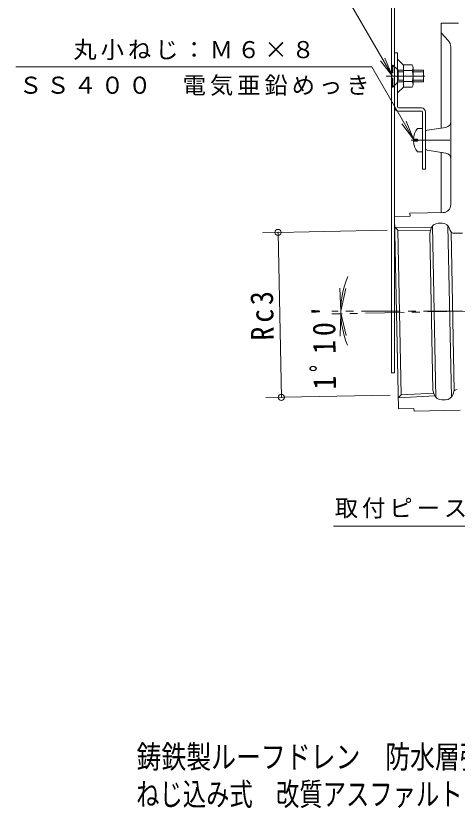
# Model space of a CAD drawing. Units: millimetres at full size, sheet at 1:4; details may follow other scales. Extents: x -442 to 455, y -549 to 474.
# Drawn here: x -400.1 to -172.9, y -549.4 to -141.3 of the extents above; entities that cross this region are included whole.
import ezdxf
from ezdxf.enums import TextEntityAlignment as Align

# ---------------------------------------------------------------- set-up
doc = ezdxf.new("R2010")
doc.units = ezdxf.units.MM
doc.header["$LTSCALE"] = 4
doc.header["$PDMODE"] = 32
doc.header["$PDSIZE"] = 3.2
doc.linetypes.add('CHAIN1', pattern=[8, 5, -1, 1, -1])
doc.linetypes.add('DASHED1', pattern=[1.8, 1.2, -0.6])
for name, color, linetype, lineweight in [('0-0_通り芯', 3, 'Continuous', 9), ('0-4_その他', 7, 'Continuous', 9), ('0-5_寸法', 7, 'Continuous', 9), ('0-8', 2, 'Continuous', 9), ('0-A', 2, 'Continuous', 9), ('0-F', 7, 'CHAIN1', 9)]:
    doc.layers.add(name, color=color, linetype=linetype, lineweight=lineweight)
doc.layers.add('F-5_F-5ﾚｲﾔ', color=2, linetype='Continuous')
doc.styles.add('ＭＳ ゴシック', font='')
doc.styles.get('ＭＳ ゴシック').set_extended_font_data('MS Gothic')

msp = doc.modelspace()

# ---------------------------------------------------------------- linework, layer by layer
at = {"layer": '0-0_通り芯'}
for p, q in [((-172.18, -145.134), (-181.18, -145.134)), ((-181.18, -199.131), (-181.18, -145.134)), ((-177.523, -154.055), (-181.18, -150.134)), ((-176.18, -238.623), (-176.18, -157.465)), ((-188.332, -200.231), (-178.724, -198.753)), ((-189.18, -209.504), (-189.18, -201.22)), ((-188.332, -210.492), (-178.724, -211.97)), ((-181.18, -242.645), (-181.18, -211.592)), ((-197.151, -244.47), (-205.15, -244.633)), ((-205.15, -244.633), (-203.134, -343.654)), ((-179.098, -242.602), (-197.182, -242.97)), ((-197.151, -244.47), (-197.182, -242.97)), ((-180.668, -248.135), (-182.634, -248.175)), ((-205.037, -250.19), (-186.135, -250.396)), ((-203.479, -251.685), (-205.037, -250.19)), ((-203.479, -251.685), (-186.608, -251.869)), ((-187.028, -253.462), (-186.42, -251.155)), ((-183.825, -337.844), (-185.622, -249.61)), ((-175.827, -337.681), (-177.624, -249.447)), ((-176.764, -250.958), (-176.489, -251.85)), ((-174.392, -334.459), (-176.059, -252.605)), ((-185.401, -334.146), (-187.044, -253.462)), ((-174.537, -253.262), (-170.18, -253.173)), ((-185.359, -334.145), (-184.685, -336.334)), ((-203.248, -338.055), (-184.37, -337.079)), ((-201.758, -336.497), (-184.903, -335.627)), ((-174.79, -335.229), (-175.029, -336.138)), ((-178.816, -339.116), (-180.78, -339.156)), ((-195.136, -343.496), (-203.134, -343.659)), ((-195.105, -344.995), (-195.136, -343.496)), ((-171.366, -344.466), (-195.106, -344.949))]:
    msp.add_line(p, q, dxfattribs=at)
at = {"layer": '0-0_通り芯', "color": 4, "linetype": 'CHAIN1'}
msp.add_line((-196.636, -205.362), (-174.415, -205.362), dxfattribs=at)
at = {"layer": '0-0_通り芯', "linetype": 'CHAIN1'}
msp.add_line((-168.172, -293.436), (-237.354, -294.845), dxfattribs=at)
at = {"layer": '0-0_通り芯'}
msp.add_lwpolyline([(-203.479, -251.685), (-201.758, -336.497), (-203.248, -338.055)], dxfattribs=at)
for centre, radius, start, end in [((-181.18, -157.465), 5, 359.99971, 43.00047), ((-179.18, -195.788), 3, 278.74616, 0), ((-188.18, -201.22), 1, 98.74616, 180), ((-188.18, -209.504), 1, 180, 261.25384), ((-179.18, -214.935), 3, 0, 81.25384), ((-180.18, -238.623), 4, 271.16684, 359.99965), ((-182.552, -252.175), 4, 91.16704, 165.22115), ((-180.587, -252.134), 4, 17.11235, 91.16702), ((-174.578, -251.262), 2, 197.11235, 271.16702), ((-172.856, -335.739), 2, 91.36562, 165.22299), ((-180.862, -335.157), 4, 197.11235, 271.16628), ((-178.897, -335.117), 4, 271.16629, 345.22115)]:
    msp.add_arc(centre, radius, start, end, dxfattribs=at)
at = {"layer": '0-4_その他'}
for p, q in [((-273.113, -253.056), (-209.006, -251.75)), ((-265.115, -252.893), (-263.385, -337.802)), ((-232.827, -293.484), (-233.35, -281.496)), ((-232.827, -293.484), (-230.229, -281.769)), ((-232.819, -294.319), (-233.098, -306.316)), ((-232.819, -294.319), (-229.984, -305.98)), ((-271.384, -337.965), (-207.341, -336.661))]:
    msp.add_line(p, q, dxfattribs=at)
msp.add_arc((-187.743, -293.477), 45.084, 156.63402, 202.7846, dxfattribs=at)
for p in [(-265.115, -252.893), (-263.385, -337.802)]:
    msp.add_point(p, dxfattribs=at)
at = {"layer": '0-5_寸法'}
for p, q in [((-206.261, -172.362), (-254.072, -89.55)), ((-206.261, -172.362), (-210.088, -163.123)), ((-206.261, -172.362), (-212.348, -164.428)), ((-216.863, -167.654), (-400.061, -167.654)), ((-195.369, -204.882), (-216.863, -167.654)), ((-195.369, -204.882), (-199.195, -195.644)), ((-195.369, -204.882), (-201.456, -196.949)), ((-236.555, -404.207), (-98.713, -404.207))]:
    msp.add_line(p, q, dxfattribs=at)
at = {"layer": '0-8'}
for p, q in [((-203.579, -160.362), (-205.18, -160.362)), ((-203.579, -188.262), (-203.579, -160.362)), ((-200.58, -166.699), (-203.579, -163.699)), ((-200.58, -167.049), (-200.58, -177.674)), ((-200.58, -178.024), (-203.579, -181.024)), ((-203.08, -188.762), (-191.28, -188.762)), ((-191.28, -190.362), (-203.08, -190.362)), ((-190.78, -190.862), (-190.78, -220.362)), ((-189.18, -190.862), (-189.18, -220.362)), ((-190.78, -220.362), (-189.18, -220.362))]:
    msp.add_line(p, q, dxfattribs=at)
at = {"layer": '0-8', "linetype": 'CHAIN1'}
msp.add_line((-189.451, -172.362), (-209.579, -172.362), dxfattribs=at)
at = {"layer": '0-8'}
for points in [[(-206.78, 9.866), (-205.18, 9.866), (-205.18, -325.134)], [(-206.78, 9.866), (-206.78, -325.134), (-205.18, -325.134)]]:
    msp.add_lwpolyline(points, dxfattribs=at)
for centre, radius, start, end in [((-203.08, -188.262), 2.1, 180, 270), ((-203.08, -188.262), 0.5, 180, 270), ((-191.28, -190.862), 2.1, 0, 90), ((-191.28, -190.862), 0.5, 0, 90)]:
    msp.add_arc(centre, radius, start, end, dxfattribs=at)
at = {"layer": '0-A', "linetype": 'DASHED1'}
for p, q in [((-206.261, -166.712), (-205.961, -166.712)), ((-206.261, -178.012), (-206.261, -166.712)), ((-203.311, -169.362), (-205.961, -166.712)), ((-203.311, -169.362), (-203.311, -175.362)), ((-200.58, -169.362), (-203.311, -169.362)), ((-203.311, -170.232), (-200.58, -170.232)), ((-203.311, -175.362), (-205.961, -178.012)), ((-203.311, -174.492), (-200.58, -174.492)), ((-200.58, -175.362), (-203.311, -175.362))]:
    msp.add_line(p, q, dxfattribs=at)
at = {"layer": '0-A'}
for p, q in [((-196.07, -166.612), (-200.58, -166.612)), ((-200.58, -166.612), (-200.58, -167.049)), ((-196.07, -169.498), (-200.58, -169.498)), ((-195.579, -168.055), (-195.579, -176.668)), ((-195.579, -169.362), (-190.261, -169.362)), ((-195.579, -170.232), (-190.261, -170.232)), ((-190.261, -175.362), (-190.261, -169.362)), ((-196.07, -175.225), (-200.58, -175.225)), ((-195.579, -174.492), (-190.261, -174.492)), ((-195.579, -175.362), (-190.261, -175.362)), ((-200.58, -178.112), (-200.58, -177.674)), ((-196.07, -178.112), (-200.58, -178.112)), ((-193.38, -199.361), (-190.78, -199.361)), ((-195.369, -204.882), (-193.38, -204.882)), ((-195.369, -205.841), (-193.38, -205.841)), ((-193.38, -205.841), (-193.38, -204.882)), ((-193.38, -211.362), (-190.78, -211.362))]:
    msp.add_line(p, q, dxfattribs=at)
at = {"layer": '0-A', "linetype": 'DASHED1'}
msp.add_lwpolyline([(-206.261, -178.012), (-205.961, -178.012), (-205.961, -166.712)], dxfattribs=at)
at = {"layer": '0-A'}
for centre, radius, start, end in [((-197.947, -168.055), 2.368, 322.44278, 37.55722), ((-204.177, -172.362), 8.598, 340.548, 19.452), ((-197.947, -176.668), 2.368, 322.44278, 37.55722), ((-185.38, -205.362), 10, 143.13013, 177.25438), ((-185.38, -205.362), 10, 182.74562, 216.86987)]:
    msp.add_arc(centre, radius, start, end, dxfattribs=at)
at = {"layer": '0-F'}
msp.add_line((-170.181, -293.477), (-237.382, -293.477), dxfattribs=at)

# ---------------------------------------------------------------- texts
at = {"layer": '0-4_その他', "color": 2, "char_height": 11.73, "attachment_point": 7, "style": 'ＭＳ ゴシック'}
for s, insert, rotation in [('\\T1.27;\\W0.9;Rc3', (-267.033, -308.42), 91.167), ("\\T1.28;\\W0.9;1ﾟ10'", (-235.101, -333.811), 90.583)]:
    msp.add_mtext(s, dxfattribs=dict(at, insert=insert, rotation=rotation))
at = {"layer": '0-5_寸法', "char_height": 8.798, "attachment_point": 7, "style": 'ＭＳ ゴシック'}
for s, insert in [('\\T1.17;丸小ねじ：Ｍ６×８', (-370.462, -164.113)), ('\\T1.17;ＳＳ４００\u3000電気亜鉛めっき', (-398.462, -182.511)), ('\\T1.17;取付ピース：ＳＧＨＣ', (-235.897, -400.212))]:
    msp.add_mtext(s, dxfattribs=dict(at, insert=insert))
at = {"layer": 'F-5_F-5ﾚｲﾔ', "style": 'ＭＳ ゴシック'}
for s, width, p in [('鋳鉄製ルーフドレン\u3000防水層張掛け幅100mm\u3000よこ引き用\u3000鋼製下地断熱屋根工法用', 0.8, (-337.924, -532.337)), ('ねじ込み式\u3000改質アスファルトシート・シート防水用\u3000\u3000ＷＨＸＳ－６－７５－３５', 0.75, (-338.116, -551.524))]:
    msp.add_text(s, height=11.73, dxfattribs=dict(at, width=width)).set_placement(p, align=Align.BOTTOM_LEFT)

doc.saveas('drawing.dxf')
